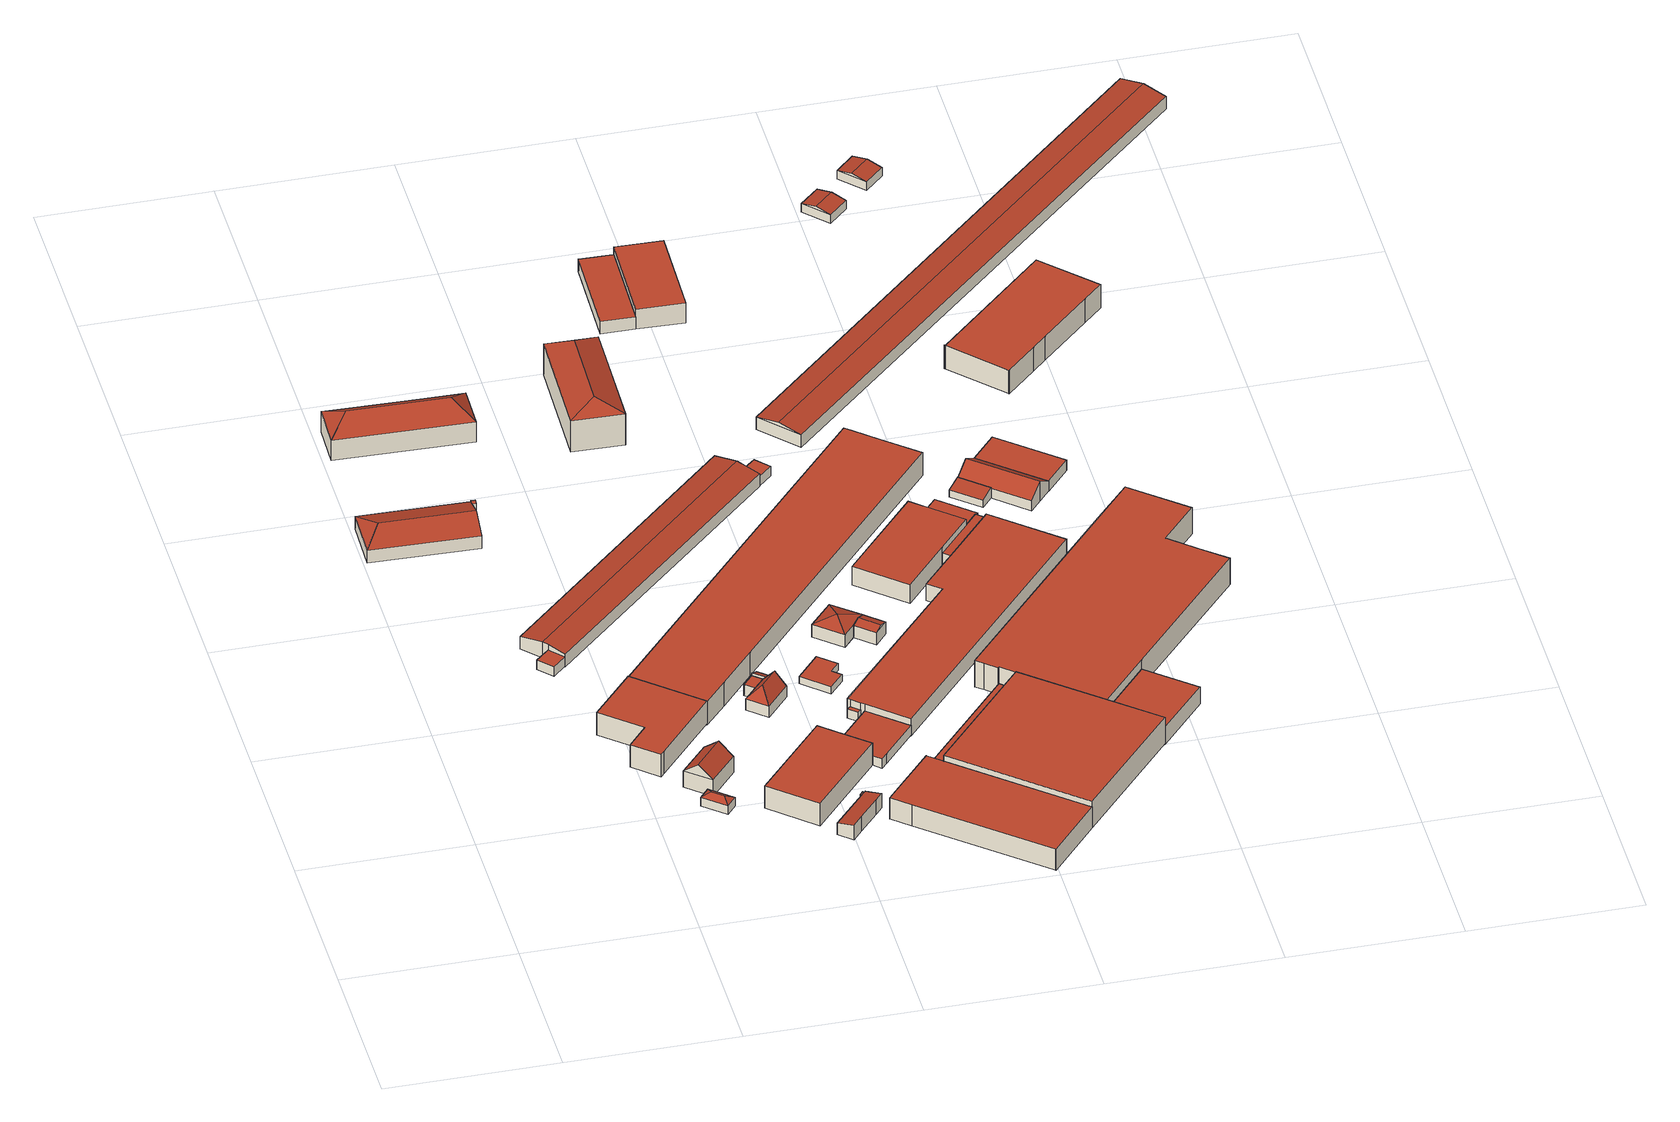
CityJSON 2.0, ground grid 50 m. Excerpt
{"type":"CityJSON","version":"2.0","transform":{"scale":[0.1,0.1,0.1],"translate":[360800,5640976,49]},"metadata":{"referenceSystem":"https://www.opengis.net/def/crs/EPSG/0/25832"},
"CityObjects":{
"building1":{"type":"Building","attributes":{"Gemeindeschluessel":"05315000","Geometrietyp2DReferenz":"3000","function":"31001_3070"},"address":[{"country":"Germany","locality":"Köln","thoroughfareNumber":"1","thoroughfareName":"Kölner Str. Po"}],"children":["building1-1","building1-2"]},
"building1-1":{"type":"BuildingPart","attributes":{"roofType":"5000","measuredHeight":7.07,"storeysAboveGround":1},"parents":["building1"],"geometry":[{"type":"MultiSurface","lod":"2","boundaries":[[[0,1,2,3]],[[4,5,1,0]],[[6,7,5,4]],[[8,9,7,6]],[[3,2,10,11]],[[3,11,12,8,6,13]],[[6,4,13]],[[4,0,3,13]],[[1,5,7,9,14,10,2]],[[15,16,17,14,9,8]],[[12,17,16,15]],[[17,18,10,14]],[[11,19,20]],[[20,19,18,17,12]]],"semantics":{"surfaces":[{"type":"WallSurface"},{"type":"RoofSurface"},{"type":"GroundSurface"},{"type":"ClosureSurface"}],"values":[0,0,0,0,0,1,1,1,2,0,3,0,0,3]}}]},
"building1-2":{"type":"BuildingPart","attributes":{"roofType":"1000","measuredHeight":4.41,"storeysAboveGround":1},"address":[{"country":"Germany","locality":"Köln","thoroughfareNumber":"1","thoroughfareName":"Kölner Str. Po"}],"parents":["building1"],"geometry":[{"type":"MultiSurface","lod":"2","boundaries":[[[21,22,16,23]],[[24,25,22,21]],[[19,18,25,24]],[[21,23,19,24]],[[16,22,25,18]],[[23,15,12,20]],[[12,15,16,17]],[[19,20,12,17,18]]],"semantics":{"surfaces":[{"type":"WallSurface"},{"type":"RoofSurface"},{"type":"GroundSurface"},{"type":"ClosureSurface"}],"values":[0,0,0,1,2,0,3,3]}}]},
"building2":{"type":"Building","attributes":{"Geometrietyp2DReferenz":"3000","Gemeindeschluessel":"05315000","function":"31001_2463","roofType":"3200","measuredHeight":4.07,"storeysAboveGround":1},"address":[{"country":"Germany","locality":"Köln","thoroughfareNumber":"258a","thoroughfareName":"Kölner Str. Po"}],"geometry":[{"type":"Solid","lod":"2","boundaries":[[[[26,27,28,29]],[[30,31,27,26]],[[32,33,31,30]],[[29,28,33,32]],[[26,34,30]],[[32,35,29]],[[29,35,34,26]],[[30,34,35,32]],[[27,31,33,28]]]],"semantics":{"surfaces":[{"type":"WallSurface"},{"type":"RoofSurface"},{"type":"GroundSurface"}],"values":[[0,0,0,0,1,1,1,1,2]]}}]},
"building3":{"type":"Building","attributes":{"Geometrietyp2DReferenz":"3000","Gemeindeschluessel":"05315000","function":"31001_2020","roofType":"1000","measuredHeight":7.49,"storeysAboveGround":2},"address":[{"country":"Germany","locality":"Köln","thoroughfareNumber":"260","thoroughfareName":"Kölner Str. Po"}],"geometry":[{"type":"Solid","lod":"2","boundaries":[[[[36,37,38,39]],[[40,41,37,36]],[[42,43,41,40]],[[44,45,43,42]],[[46,47,45,44]],[[48,49,47,46]],[[39,38,49,48]],[[46,44,42,40,36,39,48]],[[37,41,43,45,47,49,38]]]],"semantics":{"surfaces":[{"type":"WallSurface"},{"type":"RoofSurface"},{"type":"GroundSurface"}],"values":[[0,0,0,0,0,0,0,1,2]]}}]},
"building4":{"type":"Building","attributes":{"Geometrietyp2DReferenz":"3000","Gemeindeschluessel":"05315000","function":"31001_1010","roofType":"3100","measuredHeight":9.01,"storeysAboveGround":1},"address":[{"country":"Germany","locality":"Köln","thoroughfareNumber":"258a","thoroughfareName":"Kölner Str. Po"}],"geometry":[{"type":"Solid","lod":"2","boundaries":[[[[50,51,52,53]],[[54,55,51,50]],[[56,57,55,54]],[[53,52,57,56]],[[50,58,54]],[[56,59,53]],[[53,59,58,50]],[[54,58,59,56]],[[51,55,57,52]]]],"semantics":{"surfaces":[{"type":"WallSurface"},{"type":"RoofSurface"},{"type":"GroundSurface"}],"values":[[0,0,0,0,0,0,1,1,2]]}}]},
"building5":{"type":"Building","attributes":{"Geometrietyp2DReferenz":"3000","Gemeindeschluessel":"05315000","function":"31001_3070","roofType":"3200","measuredHeight":11.15,"storeysAboveGround":2},"address":[{"country":"Germany","locality":"Köln","thoroughfareNumber":"1","thoroughfareName":"Kölner Str. Po"}],"geometry":[{"type":"Solid","lod":"2","boundaries":[[[[60,61,62,63]],[[64,65,61,60]],[[66,67,65,64]],[[68,69,67,66]],[[70,71,69,68]],[[63,62,71,70]],[[72,68,66,64,60,73]],[[60,63,73]],[[73,63,70,72]],[[70,68,72]],[[61,65,67,69,71,62]]]],"semantics":{"surfaces":[{"type":"WallSurface"},{"type":"RoofSurface"},{"type":"GroundSurface"}],"values":[[0,0,0,0,0,0,1,1,1,1,2]]}}]},
"building6":{"type":"Building","attributes":{"Geometrietyp2DReferenz":"3000","Gemeindeschluessel":"05315000","function":"31001_2020","roofType":"1000","measuredHeight":7.47,"storeysAboveGround":2},"address":[{"country":"Germany","locality":"Köln","thoroughfareNumber":"256","thoroughfareName":"Kölner Str. Po"}],"geometry":[{"type":"Solid","lod":"2","boundaries":[[[[74,75,76,77]],[[78,79,75,74]],[[80,81,79,78]],[[82,83,81,80]],[[77,76,83,82]],[[80,78,74,77,82]],[[75,79,81,83,76]]]],"semantics":{"surfaces":[{"type":"WallSurface"},{"type":"RoofSurface"},{"type":"GroundSurface"}],"values":[[0,0,0,0,0,1,2]]}}]},
"building7":{"type":"Building","attributes":{"Gemeindeschluessel":"05315000","Geometrietyp2DReferenz":"3000","function":"31001_1010"},"address":[{"country":"Germany","locality":"Köln","thoroughfareNumber":"254","thoroughfareName":"Kölner Str. Po"}],"children":["building7-1","building7-2"]},
"building7-1":{"type":"BuildingPart","attributes":{"roofType":"2100","measuredHeight":4.97,"storeysAboveGround":1},"parents":["building7"],"geometry":[{"type":"MultiSurface","lod":"2","boundaries":[[[84,85,86,87]],[[88,89,85,84]],[[90,91,89,88]],[[92,93,94,95]],[[96,97,93,92]],[[98,99,97,96]],[[87,86,99,98]],[[96,92,95,90,88,84,87,98]],[[85,89,91,94,93,97,99,86]],[[100,101,94,91]],[[90,95,102,103]],[[101,100,103,102]]],"semantics":{"surfaces":[{"type":"WallSurface"},{"type":"RoofSurface"},{"type":"GroundSurface"},{"type":"ClosureSurface"}],"values":[0,0,0,0,0,0,0,1,2,0,0,3]}}]},
"building7-2":{"type":"BuildingPart","attributes":{"roofType":"1000","measuredHeight":3.51,"storeysAboveGround":1},"address":[{"country":"Germany","locality":"Köln","thoroughfareNumber":"254","thoroughfareName":"Kölner Str. Po"}],"parents":["building7"],"geometry":[{"type":"Solid","lod":"2","boundaries":[[[[102,101,104,105]],[[106,107,100,103]],[[105,104,107,106]],[[103,102,105,106]],[[101,100,107,104]],[[102,103,100,101]]]],"semantics":{"surfaces":[{"type":"WallSurface"},{"type":"RoofSurface"},{"type":"GroundSurface"},{"type":"ClosureSurface"}],"values":[[0,0,0,1,2,3]]}}]},
"building8":{"type":"Building","attributes":{"Gemeindeschluessel":"05315000","Geometrietyp2DReferenz":"3000","function":"31001_1010"},"address":[{"country":"Germany","locality":"Köln","thoroughfareNumber":"258","thoroughfareName":"Kölner Str. Po"}],"children":["building8-1","building8-2"]},
"building8-1":{"type":"BuildingPart","attributes":{"roofType":"5000","measuredHeight":7.61,"storeysAboveGround":1},"parents":["building8"],"geometry":[{"type":"Solid","lod":"2","boundaries":[[[[108,109,110,111]],[[112,113,114,115]],[[116,117,113,112]],[[118,119,117,116]],[[120,121,119,118]],[[111,110,121,120]],[[116,112,115,108,111,122]],[[111,120,122]],[[120,118,116,122]],[[109,114,113,117,119,121,110]],[[115,114,109,108]]]],"semantics":{"surfaces":[{"type":"WallSurface"},{"type":"RoofSurface"},{"type":"GroundSurface"},{"type":"ClosureSurface"}],"values":[[0,0,0,0,0,0,1,1,1,2,3]]}}]},
"building8-2":{"type":"BuildingPart","attributes":{"roofType":"1000","measuredHeight":3.7,"storeysAboveGround":1},"parents":["building8"],"geometry":[{"type":"Solid","lod":"2","boundaries":[[[[123,124,125,126]],[[115,114,124,123]],[[126,125,109,108]],[[115,123,126,108]],[[124,114,109,125]],[[108,109,114,115]]]],"semantics":{"surfaces":[{"type":"WallSurface"},{"type":"RoofSurface"},{"type":"GroundSurface"},{"type":"ClosureSurface"}],"values":[[0,0,0,1,2,3]]}}]},
"building9":{"type":"Building","attributes":{"Gemeindeschluessel":"05315000","Geometrietyp2DReferenz":"3000","function":"31001_3073"},"address":[{"country":"Germany","locality":"Köln","thoroughfareNumber":"1","thoroughfareName":"Kölner Str. Po"}],"children":["building9-1","building9-2","building9-3"]},
"building9-1":{"type":"BuildingPart","attributes":{"roofType":"3100","measuredHeight":5.49,"storeysAboveGround":1},"parents":["building9"],"geometry":[{"type":"MultiSurface","lod":"2","boundaries":[[[127,128,129,130]],[[131,132,128,127]],[[133,134,132,131]],[[135,136,134,133]],[[137,138,136,135]],[[139,140,141,142]],[[130,139,142,137,135,127]],[[133,131,127,135]],[[129,128,132,134,136,138,141,140]],[[143,144,129,140]],[[139,130,145,146]],[[144,143,146,145]],[[147,148,141,138]],[[137,142,149,150]],[[150,149,148,147]]],"semantics":{"surfaces":[{"type":"WallSurface"},{"type":"RoofSurface"},{"type":"GroundSurface"},{"type":"ClosureSurface"}],"values":[0,0,0,0,0,0,1,1,2,0,0,3,0,0,3]}}]},
"building9-2":{"type":"BuildingPart","attributes":{"roofType":"1000","measuredHeight":3.22,"storeysAboveGround":1},"address":[{"country":"Germany","locality":"Köln","thoroughfareNumber":"1","thoroughfareName":"Kölner Str. Po"}],"parents":["building9"],"geometry":[{"type":"Solid","lod":"2","boundaries":[[[[151,152,143,146]],[[153,154,152,151]],[[145,144,154,153]],[[151,146,145,153]],[[143,152,154,144]],[[145,146,143,144]]]],"semantics":{"surfaces":[{"type":"WallSurface"},{"type":"RoofSurface"},{"type":"GroundSurface"},{"type":"ClosureSurface"}],"values":[[0,0,0,1,2,3]]}}]},
"building9-3":{"type":"BuildingPart","attributes":{"roofType":"1000","measuredHeight":3.2,"storeysAboveGround":1},"address":[{"country":"Germany","locality":"Köln","thoroughfareNumber":"1","thoroughfareName":"Kölner Str. Po"}],"parents":["building9"],"geometry":[{"type":"Solid","lod":"2","boundaries":[[[[155,156,157,158]],[[149,148,156,155]],[[158,157,147,150]],[[149,155,158,150]],[[156,148,147,157]],[[149,150,147,148]]]],"semantics":{"surfaces":[{"type":"WallSurface"},{"type":"RoofSurface"},{"type":"GroundSurface"},{"type":"ClosureSurface"}],"values":[[0,0,0,1,2,3]]}}]},
"building10":{"type":"Building","attributes":{"Geometrietyp2DReferenz":"3000","Gemeindeschluessel":"05315000","function":"31001_1010","roofType":"2100","measuredHeight":4.49,"storeysAboveGround":1},"address":[{"country":"Germany","locality":"Köln","thoroughfareNumber":"258","thoroughfareName":"Kölner Str. Po"}],"geometry":[{"type":"Solid","lod":"2","boundaries":[[[[159,160,161,162]],[[163,164,160,159]],[[165,166,164,163]],[[162,161,166,165]],[[163,159,162,165]],[[160,164,166,161]]]],"semantics":{"surfaces":[{"type":"WallSurface"},{"type":"RoofSurface"},{"type":"GroundSurface"}],"values":[[0,0,0,0,1,2]]}}]},
"building11":{"type":"Building","attributes":{"Geometrietyp2DReferenz":"3000","Gemeindeschluessel":"05315000","function":"31001_2020","roofType":"1000","measuredHeight":3.19,"storeysAboveGround":1},"address":[{"country":"Germany","locality":"Köln","thoroughfareNumber":"256","thoroughfareName":"Kölner Str. Po"}],"geometry":[{"type":"Solid","lod":"2","boundaries":[[[[167,168,169,170]],[[171,172,168,167]],[[173,174,172,171]],[[175,79,174,173]],[[176,75,79,175]],[[170,169,75,176]],[[175,173,171,167,170,176]],[[168,172,174,79,75,169]]]],"semantics":{"surfaces":[{"type":"WallSurface"},{"type":"RoofSurface"},{"type":"GroundSurface"}],"values":[[0,0,0,0,0,0,1,2]]}}]},
"building12":{"type":"Building","attributes":{"Geometrietyp2DReferenz":"3000","Gemeindeschluessel":"05315000","function":"31001_2463","roofType":"1000","measuredHeight":2.4,"storeysAboveGround":1},"address":[{"country":"Germany","locality":"Köln","thoroughfareNumber":"258","thoroughfareName":"Kölner Str. Po"}],"geometry":[{"type":"Solid","lod":"2","boundaries":[[[[177,178,179,180]],[[181,182,178,177]],[[183,184,182,181]],[[185,186,184,183]],[[187,188,186,185]],[[180,179,188,187]],[[185,183,181,177,180,187]],[[178,182,184,186,188,179]]]],"semantics":{"surfaces":[{"type":"WallSurface"},{"type":"RoofSurface"},{"type":"GroundSurface"}],"values":[[0,0,0,0,0,0,1,2]]}}]},
"building13":{"type":"Building","attributes":{"Geometrietyp2DReferenz":"3000","Gemeindeschluessel":"05315000","function":"31001_3073","roofType":"3200","measuredHeight":14.01,"storeysAboveGround":3},"address":[{"country":"Germany","locality":"Köln","thoroughfareNumber":"1","thoroughfareName":"Kölner Str. Po"}],"geometry":[{"type":"Solid","lod":"2","boundaries":[[[[189,190,191,192]],[[193,194,190,189]],[[195,196,194,193]],[[192,191,196,195]],[[189,197,193]],[[195,198,192]],[[192,198,197,189]],[[193,197,198,195]],[[190,194,196,191]]]],"semantics":{"surfaces":[{"type":"WallSurface"},{"type":"RoofSurface"},{"type":"GroundSurface"}],"values":[[0,0,0,0,1,1,1,1,2]]}}]},
"building14":{"type":"Building","attributes":{"Geometrietyp2DReferenz":"3000","Gemeindeschluessel":"05315000","function":"31001_2111","roofType":"1000","measuredHeight":7.77,"storeysAboveGround":1},"address":[{"country":"Germany","locality":"Köln","thoroughfareNumber":"260","thoroughfareName":"Kölner Str. Po"}],"geometry":[{"type":"Solid","lod":"2","boundaries":[[[[199,200,201,202]],[[203,204,200,199]],[[205,206,204,203]],[[207,208,206,205]],[[209,210,208,207]],[[211,212,210,209]],[[213,214,212,211]],[[202,201,214,213]],[[211,209,207,205,203,199,202,213]],[[200,204,206,208,210,212,214,201]]]],"semantics":{"surfaces":[{"type":"WallSurface"},{"type":"RoofSurface"},{"type":"GroundSurface"}],"values":[[0,0,0,0,0,0,0,0,1,2]]}}]},
"building15":{"type":"Building","attributes":{"Gemeindeschluessel":"05315000","Geometrietyp2DReferenz":"3000","function":"31001_1010"},"address":[{"country":"Germany","locality":"Köln","thoroughfareNumber":"3","thoroughfareName":"Claudiastr."}],"children":["building15-1","building15-2"]},
"building15-1":{"type":"BuildingPart","attributes":{"roofType":"3500","measuredHeight":6.04,"storeysAboveGround":1},"parents":["building15"],"geometry":[{"type":"MultiSurface","lod":"2","boundaries":[[[215,216,217,218]],[[219,220,221,222]],[[218,217,220,219]],[[218,223,215]],[[215,223,222]],[[222,223,219]],[[219,223,218]],[[216,221,220,217]],[[224,215,222,221,225]],[[215,224,225,216]]],"semantics":{"surfaces":[{"type":"WallSurface"},{"type":"RoofSurface"},{"type":"GroundSurface"},{"type":"ClosureSurface"}],"values":[0,0,0,1,1,1,1,2,0,3]}}]},
"building15-2":{"type":"BuildingPart","attributes":{"roofType":"3100","measuredHeight":5.08,"storeysAboveGround":1},"parents":["building15"],"geometry":[{"type":"Solid","lod":"2","boundaries":[[[[226,227,216,215]],[[228,229,227,226]],[[224,225,229,228]],[[226,230,228]],[[224,231,215]],[[215,231,230,226]],[[228,230,231,224]],[[227,229,225,216]],[[224,215,216,225]]]],"semantics":{"surfaces":[{"type":"WallSurface"},{"type":"RoofSurface"},{"type":"GroundSurface"},{"type":"ClosureSurface"}],"values":[[0,0,0,0,0,1,1,2,3]]}}]},
"building16":{"type":"Building","attributes":{"Gemeindeschluessel":"05315000","Geometrietyp2DReferenz":"3000","function":"31001_2140"},"address":[{"country":"Germany","locality":"Köln","thoroughfareNumber":"248","thoroughfareName":"Kölner Str. Po"}],"children":["building16-1","building16-2","building16-3"]},
"building16-1":{"type":"BuildingPart","attributes":{"roofType":"1000","measuredHeight":7.13,"storeysAboveGround":2},"parents":["building16"],"geometry":[{"type":"MultiSurface","lod":"2","boundaries":[[[232,233,234,235]],[[236,237,233,232]],[[238,239,237,236]],[[240,241,239,238]],[[242,243,241,240]],[[244,245,246,247]],[[235,234,245,244]],[[247,248,242,240,238,236,232,235,244]],[[233,237,239,241,243,249,246,245,234]],[[242,248,250,251]],[[251,250,249,243]],[[252,253,246,249]],[[248,247,253,252]]],"semantics":{"surfaces":[{"type":"WallSurface"},{"type":"RoofSurface"},{"type":"GroundSurface"},{"type":"ClosureSurface"}],"values":[0,0,0,0,0,0,0,1,2,0,3,0,3]}}]},
"building16-2":{"type":"BuildingPart","attributes":{"roofType":"1000","measuredHeight":3.19,"storeysAboveGround":2},"address":[{"country":"Germany","locality":"Köln","thoroughfareNumber":"248","thoroughfareName":"Kölner Str. Po"}],"parents":["building16"],"geometry":[{"type":"MultiSurface","lod":"2","boundaries":[[[254,255,256,257]],[[258,259,255,254]],[[257,256,243,251]],[[250,258,254,257,251]],[[255,259,249,243,256]],[[260,252,249,259]],[[258,250,252,260]],[[250,251,243,249]]],"semantics":{"surfaces":[{"type":"WallSurface"},{"type":"RoofSurface"},{"type":"GroundSurface"},{"type":"ClosureSurface"}],"values":[0,0,0,1,2,0,3,3]}}]},
"building16-3":{"type":"BuildingPart","attributes":{"roofType":"1000","measuredHeight":8.97,"storeysAboveGround":2},"address":[{"country":"Germany","locality":"Köln","thoroughfareNumber":"248","thoroughfareName":"Kölner Str. Po"}],"parents":["building16"],"geometry":[{"type":"MultiSurface","lod":"2","boundaries":[[[261,262,260,263]],[[264,265,262,261]],[[266,253,265,264]],[[264,261,263,267,266]],[[260,262,265,253,252]],[[267,263,258,250]],[[260,252,250,258]],[[266,267,248,247]],[[252,253,247,248]]],"semantics":{"surfaces":[{"type":"WallSurface"},{"type":"RoofSurface"},{"type":"GroundSurface"},{"type":"ClosureSurface"}],"values":[0,0,0,1,2,0,3,0,3]}}]},
"building17":{"type":"Building","attributes":{"Geometrietyp2DReferenz":"3000","Gemeindeschluessel":"05315000","function":"31001_3073","roofType":"1000","measuredHeight":4.05,"storeysAboveGround":1},"address":[{"country":"Germany","locality":"Köln","thoroughfareNumber":"1","thoroughfareName":"Kölner Str. Po"}],"geometry":[{"type":"Solid","lod":"2","boundaries":[[[[268,269,270,271]],[[272,273,269,268]],[[274,275,273,272]],[[271,270,275,274]],[[272,268,271,274]],[[269,273,275,270]]]],"semantics":{"surfaces":[{"type":"WallSurface"},{"type":"RoofSurface"},{"type":"GroundSurface"}],"values":[[0,0,0,0,1,2]]}}]},
"building18":{"type":"Building","attributes":{"Gemeindeschluessel":"05315000","Geometrietyp2DReferenz":"3000","function":"31001_2143"},"address":[{"country":"Germany","locality":"Köln","thoroughfareNumber":"256","thoroughfareName":"Kölner Str. Po"}],"children":["building18-1","building18-2"]},
"building18-1":{"type":"BuildingPart","attributes":{"roofType":"1000","measuredHeight":5.71,"storeysAboveGround":1},"parents":["building18"],"geometry":[{"type":"MultiSurface","lod":"2","boundaries":[[[276,277,278,279]],[[280,281,282,283]],[[284,285,281,280]],[[286,287,285,284]],[[288,289,287,286]],[[290,291,289,288]],[[292,293,291,290]],[[294,295,293,292]],[[279,278,295,294]],[[292,290,288,286,284,280,283,276,279,294]],[[277,282,281,285,287,289,291,293,295,278]],[[296,297,282,277]],[[276,283,298,299]],[[297,296,299,298]]],"semantics":{"surfaces":[{"type":"WallSurface"},{"type":"RoofSurface"},{"type":"GroundSurface"},{"type":"ClosureSurface"}],"values":[0,0,0,0,0,0,0,0,0,1,2,0,0,3]}}]},
"building18-2":{"type":"BuildingPart","attributes":{"roofType":"1000","measuredHeight":3.02,"storeysAboveGround":1},"address":[{"country":"Germany","locality":"Köln","thoroughfareNumber":"256","thoroughfareName":"Kölner Str. Po"}],"parents":["building18"],"geometry":[{"type":"Solid","lod":"2","boundaries":[[[[300,301,296,299]],[[302,303,301,300]],[[298,297,303,302]],[[300,299,298,302]],[[296,301,303,297]],[[298,299,296,297]]]],"semantics":{"surfaces":[{"type":"WallSurface"},{"type":"RoofSurface"},{"type":"GroundSurface"},{"type":"ClosureSurface"}],"values":[[0,0,0,1,2,3]]}}]},
"building19":{"type":"Building","attributes":{"Geometrietyp2DReferenz":"3000","Gemeindeschluessel":"05315000","function":"31001_3073","roofType":"1000","measuredHeight":6.71,"storeysAboveGround":1},"address":[{"country":"Germany","locality":"Köln","thoroughfareNumber":"1","thoroughfareName":"Kölner Str. Po"}],"geometry":[{"type":"Solid","lod":"2","boundaries":[[[[304,305,269,306]],[[307,308,305,304]],[[309,273,308,307]],[[306,269,273,309]],[[307,304,306,309]],[[305,308,273,269]]]],"semantics":{"surfaces":[{"type":"WallSurface"},{"type":"RoofSurface"},{"type":"GroundSurface"}],"values":[[0,0,0,0,1,2]]}}]},
"building20":{"type":"Building","attributes":{"Gemeindeschluessel":"05315000","Geometrietyp2DReferenz":"3000","function":"31001_2143"},"address":[{"country":"Germany","locality":"Köln","thoroughfareNumber":"3a","thoroughfareName":"Claudiastr."}],"children":["building20-1","building20-2"]},
"building20-1":{"type":"BuildingPart","attributes":{"roofType":"1000","measuredHeight":4.16,"storeysAboveGround":1},"parents":["building20"],"geometry":[{"type":"Solid","lod":"2","boundaries":[[[[310,311,312,313]],[[314,315,311,310]],[[316,317,315,314]],[[318,319,317,316]],[[316,314,310,313,318]],[[311,315,317,319,312]],[[318,313,312,319]]]],"semantics":{"surfaces":[{"type":"WallSurface"},{"type":"RoofSurface"},{"type":"GroundSurface"},{"type":"ClosureSurface"}],"values":[[0,0,0,0,1,2,3]]}}]},
"building20-2":{"type":"BuildingPart","attributes":{"roofType":"1000","measuredHeight":6.34,"storeysAboveGround":1},"address":[{"country":"Germany","locality":"Köln","thoroughfareNumber":"3a","thoroughfareName":"Claudiastr."}],"parents":["building20"],"geometry":[{"type":"MultiSurface","lod":"2","boundaries":[[[320,312,321,322]],[[323,324,319,325]],[[326,327,324,323]],[[328,329,327,326]],[[322,321,329,328]],[[326,323,325,320,322,328]],[[312,319,324,327,329,321]],[[320,325,318,313]],[[319,312,313,318]]],"semantics":{"surfaces":[{"type":"WallSurface"},{"type":"RoofSurface"},{"type":"GroundSurface"},{"type":"ClosureSurface"}],"values":[0,0,0,0,0,1,2,0,3]}}]},
"building21":{"type":"Building","attributes":{"Geometrietyp2DReferenz":"3000","Gemeindeschluessel":"05315000","function":"31001_2000","roofType":"1000","measuredHeight":5.1,"storeysAboveGround":1},"address":[{"country":"Germany","locality":"Köln","thoroughfareNumber":"260","thoroughfareName":"Kölner Str. Po"}],"geometry":[{"type":"Solid","lod":"2","boundaries":[[[[330,331,332,333]],[[334,204,331,330]],[[335,200,204,334]],[[333,332,200,335]],[[334,330,333,335]],[[331,204,200,332]]]],"semantics":{"surfaces":[{"type":"WallSurface"},{"type":"RoofSurface"},{"type":"GroundSurface"}],"values":[[0,0,0,0,1,2]]}}]},
"building22":{"type":"Building","attributes":{"Geometrietyp2DReferenz":"3000","Gemeindeschluessel":"05315000","function":"31001_2000","roofType":"1000","measuredHeight":4.33,"storeysAboveGround":1},"address":[{"country":"Germany","locality":"Köln","thoroughfareNumber":"3a","thoroughfareName":"Claudiastr."}],"geometry":[{"type":"Solid","lod":"2","boundaries":[[[[336,337,338,339]],[[340,341,337,336]],[[342,343,341,340]],[[344,345,343,342]],[[346,347,345,344]],[[339,338,347,346]],[[344,342,340,336,339,346]],[[337,341,343,345,347,338]]]],"semantics":{"surfaces":[{"type":"WallSurface"},{"type":"RoofSurface"},{"type":"GroundSurface"}],"values":[[0,0,0,0,0,0,1,2]]}}]},
"building23":{"type":"Building","attributes":{"Geometrietyp2DReferenz":"3000","Gemeindeschluessel":"05315000","function":"31001_2000","roofType":"1000","measuredHeight":5.82,"storeysAboveGround":1},"address":[{"country":"Germany","locality":"Köln","thoroughfareNumber":"248","thoroughfareName":"Kölner Str. Po"}],"geometry":[{"type":"Solid","lod":"2","boundaries":[[[[348,349,350,351]],[[352,353,349,348]],[[354,355,353,352]],[[351,350,355,354]],[[352,348,351,354]],[[349,353,355,350]]]],"semantics":{"surfaces":[{"type":"WallSurface"},{"type":"RoofSurface"},{"type":"GroundSurface"}],"values":[[0,0,0,0,1,2]]}}]},
"building24":{"type":"Building","attributes":{"Geometrietyp2DReferenz":"3000","Gemeindeschluessel":"05315000","function":"31001_2000","roofType":"2100","measuredHeight":3.61,"storeysAboveGround":1},"address":[{"country":"Germany","locality":"Köln","thoroughfareNumber":"3b","thoroughfareName":"Claudiastr."}],"geometry":[{"type":"Solid","lod":"2","boundaries":[[[[356,357,358,359]],[[360,361,357,356]],[[362,363,361,360]],[[359,358,363,362]],[[360,356,359,362]],[[357,361,363,358]]]],"semantics":{"surfaces":[{"type":"WallSurface"},{"type":"RoofSurface"},{"type":"GroundSurface"}],"values":[[0,0,0,0,1,2]]}}]},
"building25":{"type":"Building","attributes":{"Geometrietyp2DReferenz":"3000","Gemeindeschluessel":"05315000","function":"31001_2140","roofType":"1000","measuredHeight":8.94,"storeysAboveGround":1},"address":[{"country":"Germany","locality":"Köln","thoroughfareNumber":"248","thoroughfareName":"Kölner Str. Po"}],"geometry":[{"type":"Solid","lod":"2","boundaries":[[[[364,365,366,367]],[[368,369,365,364]],[[370,371,369,368]],[[372,373,371,370]],[[374,375,373,372]],[[376,350,375,374]],[[377,355,350,376]],[[378,379,355,377]],[[380,381,379,378]],[[382,383,381,380]],[[384,385,383,382]],[[386,387,385,384]],[[367,366,387,386]],[[384,382,380,378,377,376,374,372,370,368,364,367,386]],[[365,369,371,373,375,350,355,379,381,383,385,387,366]]]],"semantics":{"surfaces":[{"type":"WallSurface"},{"type":"RoofSurface"},{"type":"GroundSurface"}],"values":[[0,0,0,0,0,0,0,0,0,0,0,0,0,1,2]]}}]},
"building26":{"type":"Building","attributes":{"Geometrietyp2DReferenz":"3000","Gemeindeschluessel":"05315000","function":"31001_2000","roofType":"3100","measuredHeight":6.54,"storeysAboveGround":1},"address":[{"country":"Germany","locality":"Köln","thoroughfareNumber":"3b","thoroughfareName":"Claudiastr."}],"geometry":[{"type":"Solid","lod":"2","boundaries":[[[[388,363,358,389]],[[390,391,363,388]],[[392,393,391,390]],[[394,395,393,392]],[[396,397,395,394]],[[398,399,397,396]],[[389,358,399,398]],[[388,389,398,396,390]],[[394,392,390,396]],[[363,391,393,395,397,399,358]]]],"semantics":{"surfaces":[{"type":"WallSurface"},{"type":"RoofSurface"},{"type":"GroundSurface"}],"values":[[0,0,0,0,0,0,0,1,1,2]]}}]},
"building27":{"type":"Building","attributes":{"Geometrietyp2DReferenz":"3000","Gemeindeschluessel":"05315000","function":"31001_2000","roofType":"1000","measuredHeight":3.56,"storeysAboveGround":1},"address":[{"country":"Germany","locality":"Köln","thoroughfareNumber":"3b","thoroughfareName":"Claudiastr."}],"geometry":[{"type":"Solid","lod":"2","boundaries":[[[[400,401,402,403]],[[394,404,401,400]],[[392,405,404,394]],[[403,402,405,392]],[[394,400,403,392]],[[401,404,405,402]]]],"semantics":{"surfaces":[{"type":"WallSurface"},{"type":"RoofSurface"},{"type":"GroundSurface"}],"values":[[0,0,0,0,1,2]]}}]},
"building28":{"type":"Building","attributes":{"Geometrietyp2DReferenz":"3000","Gemeindeschluessel":"05315000","function":"31001_2000","roofType":"3100","measuredHeight":3.83,"storeysAboveGround":1},"address":[{"country":"Germany","locality":"Köln","thoroughfareNumber":"1","thoroughfareName":"Kölner Str. Po"}],"geometry":[{"type":"Solid","lod":"2","boundaries":[[[[406,407,408,409]],[[410,411,407,406]],[[412,413,411,410]],[[409,408,413,412]],[[406,414,410]],[[412,415,409]],[[409,415,414,406]],[[410,414,415,412]],[[407,411,413,408]]]],"semantics":{"surfaces":[{"type":"WallSurface"},{"type":"RoofSurface"},{"type":"GroundSurface"}],"values":[[0,0,0,0,0,0,1,1,2]]}}]},
"building29":{"type":"Building","attributes":{"Geometrietyp2DReferenz":"3000","Gemeindeschluessel":"05315000","function":"31001_2000","roofType":"3100","measuredHeight":3.78,"storeysAboveGround":1},"address":[{"country":"Germany","locality":"Köln","thoroughfareNumber":"1","thoroughfareName":"Kölner Str. Po"}],"geometry":[{"type":"Solid","lod":"2","boundaries":[[[[416,417,418,419]],[[420,421,417,416]],[[422,423,421,420]],[[419,418,423,422]],[[416,424,420]],[[422,425,419]],[[419,425,424,416]],[[420,424,425,422]],[[417,421,423,418]]]],"semantics":{"surfaces":[{"type":"WallSurface"},{"type":"RoofSurface"},{"type":"GroundSurface"}],"values":[[0,0,0,0,0,0,1,1,2]]}}]},
"building30":{"type":"Building","attributes":{"Geometrietyp2DReferenz":"3000","Gemeindeschluessel":"05315000","function":"31001_2020","roofType":"1000","measuredHeight":7.91,"storeysAboveGround":2},"address":[{"country":"Germany","locality":"Köln","thoroughfareNumber":"5","thoroughfareName":"Claudiastr."}],"geometry":[{"type":"Solid","lod":"2","boundaries":[[[[426,427,428,429]],[[430,431,427,426]],[[432,433,431,430]],[[434,435,433,432]],[[436,437,435,434]],[[438,439,437,436]],[[440,441,439,438]],[[442,443,441,440]],[[444,445,443,442]],[[446,447,445,444]],[[429,428,447,446]],[[444,442,440,438,436,434,432,430,426,429,446]],[[427,431,433,435,437,439,441,443,445,447,428]]]],"semantics":{"surfaces":[{"type":"WallSurface"},{"type":"RoofSurface"},{"type":"GroundSurface"}],"values":[[0,0,0,0,0,0,0,0,0,0,0,1,2]]}}]},
"building31":{"type":"Building","attributes":{"Geometrietyp2DReferenz":"3000","Gemeindeschluessel":"05315000","function":"31001_3073","roofType":"3100","measuredHeight":5.49,"storeysAboveGround":1},"address":[{"country":"Germany","locality":"Köln","thoroughfareNumber":"1","thoroughfareName":"Kölner Str. Po"}],"geometry":[{"type":"Solid","lod":"2","boundaries":[[[[448,449,450,451]],[[452,453,449,448]],[[454,455,453,452]],[[451,450,455,454]],[[448,456,452]],[[454,457,451]],[[451,457,456,448]],[[452,456,457,454]],[[449,453,455,450]]]],"semantics":{"surfaces":[{"type":"WallSurface"},{"type":"RoofSurface"},{"type":"GroundSurface"}],"values":[[0,0,0,0,0,0,1,1,2]]}}]}
},
"vertices":[
[322,1761,62],[322,1761,20],[325,1839,20],[325,1839,90],[6,1770,62],[6,1770,20],[11,1926,62],[11,1926,20],[328,1917,62],[328,1917,20],[327,1901,20],[327,1901,68],[328,1913,64],[56,1847,90],[328,1913,20],[328,1916,62],[328,1916,22],[328,1913,22],[327,1901,22],[327,1901,66],[327,1906,66],
[341,1916,66],[341,1916,22],[328,1916,66],[340,1900,66],[340,1900,22],
[715,481,50],[715,481,22],[652,536,22],[652,536,50],[687,449,50],[687,449,22],[624,503,50],[624,503,22],[685,479,62],[654,505,62],
[729,860,95],[729,860,20],[548,1018,20],[548,1018,95],[563,669,95],[563,669,20],[552,657,95],[552,657,20],[481,719,95],[481,719,20],[537,784,95],[537,784,20],[427,880,95],[427,880,20],
[672,560,59],[672,560,4],[751,650,4],[751,650,59],[604,619,59],[604,619,4],[683,709,59],[683,709,4],[638,589,94],[717,680,94],
[23,2369,87],[23,2369,19],[20,2238,19],[20,2238,87],[242,2363,87],[242,2363,19],[296,2361,87],[296,2361,19],[421,2358,87],[421,2358,19],[418,2227,87],[418,2227,19],[365,2294,130],[77,2302,130],
[1033,647,95],[1033,647,20],[990,685,20],[990,685,95],[1117,574,95],[1117,574,20],[917,344,95],[917,344,20],[790,456,95],[790,456,20],
[991,263,68],[991,263,19],[1019,295,19],[1019,295,68],[953,297,58],[953,297,19],[1046,403,58],[1046,403,19],[1059,417,58],[1059,417,19],[1057,415,19],[1057,415,58],[1097,384,68],[1097,384,19],[1075,359,68],[1075,359,19],[1046,403,22],[1057,415,22],[1057,415,57],[1046,403,57],
[1053,419,22],[1053,419,57],[1042,407,57],[1042,407,22],
[879,934,58],[879,934,21],[842,892,21],[842,892,58],[914,965,64],[914,965,21],[909,968,21],[909,968,58],[936,945,97],[936,945,21],[963,922,58],[963,922,21],[897,845,58],[897,845,21],[890,892,97],
[883,991,58],[883,991,21],[853,956,21],[853,956,58],
[367,1249,73],[367,1249,18],[379,1237,18],[379,1237,70],[317,1303,60],[317,1303,18],[1015,1965,60],[1015,1965,18],[1064,1911,73],[1064,1911,18],[1076,1898,70],[1076,1898,18],[416,1196,60],[416,1196,18],[1114,1857,18],[1114,1857,60],[416,1196,21],[379,1237,21],[379,1237,53],[416,1196,53],[1076,1898,19],[1114,1857,19],[1114,1857,51],[1076,1898,51],
[376,1158,53],[376,1158,21],[338,1199,53],[338,1199,21],
[1154,1895,51],[1154,1895,19],[1117,1935,19],[1117,1935,51],
[914,965,66],[914,965,22],[932,986,22],[932,986,52],[883,991,66],[883,991,22],[902,1012,52],[902,1012,22],
[1250,681,52],[1250,681,20],[1144,774,20],[1144,774,52],[1156,573,52],[1156,573,20],[1139,554,52],[1139,554,20],[1117,574,52],[1033,647,52],
[1126,1004,46],[1126,1004,22],[1076,1048,22],[1076,1048,46],[1100,975,46],[1100,975,22],[1125,953,46],[1125,953,22],[1083,906,46],[1083,906,22],[1010,972,46],[1010,972,22],
[806,2121,123],[806,2121,18],[816,2473,18],[816,2473,123],[656,2125,123],[656,2125,18],[665,2477,123],[665,2477,18],[732,2172,158],[739,2426,158],
[1392,1946,92],[1392,1946,14],[1372,1963,14],[1372,1963,92],[1456,1890,92],[1456,1890,14],[1553,1806,92],[1553,1806,14],[893,1048,92],[893,1048,14],[793,933,92],[793,933,14],[729,860,92],[729,860,14],[548,1018,92],[548,1018,14],
[1236,1179,62],[1236,1179,21],[1159,1245,21],[1159,1245,62],[1092,1168,62],[1092,1168,21],[1169,1101,21],[1169,1101,62],[1164,1174,81],[1200,1138,62],[1200,1138,21],
[1288,1133,62],[1288,1133,21],[1253,1092,62],[1253,1092,21],[1271,1112,71],[1218,1158,71],
[1158,288,89],[1158,288,18],[1486,6,18],[1486,6,89],[1107,332,89],[1107,332,18],[1106,333,89],[1106,333,18],[1246,493,89],[1246,493,18],[1247,492,89],[1247,492,18],[1488,5,89],[1488,5,18],[1627,165,18],[1627,165,89],[1286,458,89],[1286,458,18],[1286,458,50],[1247,492,50],[1286,458,19],[1627,165,19],
[1524,810,50],[1524,810,18],[1521,807,18],[1521,807,50],[1563,776,50],[1563,776,18],[1563,776,19],
[1772,598,108],[1772,598,19],[1563,776,108],[1906,484,108],[1906,484,19],[1627,165,108],[1286,458,108],
[961,2900,61],[961,2900,20],[864,2902,20],[864,2902,61],[953,2615,61],[953,2615,20],[856,2617,61],[856,2617,20],
[1135,782,74],[1135,782,17],[1144,774,17],[1144,774,74],[1104,809,74],[1104,809,17],[1110,804,17],[1110,804,74],[1468,1225,74],[1468,1225,17],[1430,1258,74],[1430,1258,17],[1538,1381,74],[1538,1381,17],[1661,1523,74],[1661,1523,17],[1844,1363,74],[1844,1363,17],[1250,681,74],[1250,681,17],[1135,782,21],[1110,804,21],[1110,804,51],[1135,782,51],
[1125,771,51],[1125,771,21],[1100,793,51],[1100,793,21],
[1098,2896,87],[1098,2896,20],[961,2900,87],[1091,2611,87],[1091,2611,20],[953,2615,87],
[1546,1641,57],[1546,1641,16],[1503,1591,16],[1503,1591,57],[1644,1555,57],[1644,1555,16],[1636,1546,57],[1636,1546,16],[1601,1505,57],[1601,1505,16],
[1503,1591,79],[1468,1621,16],[1468,1621,79],[1509,1399,79],[1509,1399,16],[1601,1505,79],[1386,1257,79],[1386,1257,16],[1253,1374,79],[1253,1374,16],
[1473,1910,65],[1473,1910,14],[1410,1966,14],[1410,1966,65],[1456,1890,65],[1392,1946,65],
[1636,1546,61],[1636,1546,18],[1601,1505,18],[1601,1505,61],[1660,1524,61],[1660,1524,18],[1661,1524,61],[1661,1524,18],[1533,1377,61],[1533,1377,18],[1509,1399,61],[1509,1399,18],
[2039,636,75],[2039,636,17],[1905,751,17],[1905,751,75],[1906,484,75],[1906,484,17],[1772,598,75],[1772,598,17],
[1677,1628,40],[1677,1628,15],[1708,1664,15],[1708,1664,51],[1599,1695,40],[1599,1695,15],[1631,1731,51],[1631,1731,15],
[2042,1512,106],[2042,1512,17],[1940,1395,17],[1940,1395,106],[2196,1379,106],[2196,1379,17],[2095,1264,106],[2095,1264,17],[2169,1199,106],[2169,1199,17],[2242,1136,106],[2242,1136,17],[1905,751,106],[1772,598,106],[1563,776,106],[1563,776,17],[1524,810,106],[1524,810,17],[1521,807,106],[1521,807,17],[1489,835,106],[1489,835,17],[1467,854,106],[1467,854,17],
[1631,1731,48],[1708,1664,48],[1663,1769,80],[1663,1769,15],[1696,1807,48],[1696,1807,15],[1866,1659,48],[1866,1659,15],[1833,1622,80],[1833,1622,15],[1801,1584,48],[1801,1584,15],
[1935,1740,48],[1935,1740,13],[1765,1887,13],[1765,1887,48],[1866,1659,13],[1696,1807,13],
[1574,2950,49],[1574,2950,20],[1630,3003,20],[1630,3003,49],[1509,3018,49],[1509,3018,20],[1565,3071,49],[1565,3071,20],[1542,2984,58],[1597,3037,58],
[1702,3071,49],[1702,3071,20],[1758,3123,20],[1758,3123,49],[1637,3139,49],[1637,3139,20],[1692,3192,49],[1692,3192,20],[1669,3105,58],[1725,3158,58],
[1723,2253,95],[1723,2253,16],[1721,2256,16],[1721,2256,95],[2050,2567,95],[2050,2567,16],[2193,2419,95],[2193,2419,16],[2138,2366,95],[2138,2366,16],[1994,2228,95],[1994,2228,16],[1952,2187,95],[1952,2187,16],[1865,2105,95],[1865,2105,16],[1864,2103,95],[1864,2103,16],[1863,2105,95],[1863,2105,16],[1720,2255,95],[1720,2255,16],
[1263,1999,60],[1263,1999,18],[2572,3238,18],[2572,3238,60],[1164,2106,60],[1164,2106,18],[2471,3346,60],[2471,3346,18],[1214,2052,73],[2522,3292,73]
]}
